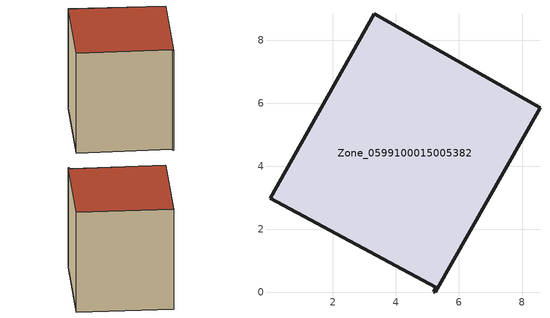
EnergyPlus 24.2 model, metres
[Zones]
Zone_0599100015005382
 floor ground (C_G): 3.32,8.84 8.57,5.86 5.25,0 5.2,0.03 5.26,0.17 0.01,2.99 z0.86
 wall outside (C_F): 5.25,0 8.57,5.86 3.32,8.84 0.01,2.99 5.26,0.17 5.2,0.03 5.25,0 z0.86:7.63
 roof outside (C_R): 8.57,5.86 3.32,8.84 0.01,2.99 5.26,0.17 5.2,0.03 5.25,0 z7.63
[BUILDING]
Pand.0599100015005382: North Axis=0; Terrain=City; Loads Convergence Tolerance Value=0.04; Temperature Convergence Tolerance Value=0.4; Solar Distribution=FullExterior; Maximum Number of Warmup Days=25; Minimum Number of Warmup Days=1
[Site:Location]
Rotterdam.The.Hague.AP_ZH_NLD Design_Conditions: Latitude=51.96; Longitude=4.45; Time Zone=1; Elevation=-4.5
[SITE:GROUNDTEMPERATURE:BUILDINGSURFACE]
18, 18, 18, 18, 18, 18, 18, 18, 18, 18, 18, 18
[MATERIAL] Thermal Absorptance=0.9; Solar Absorptance=0.7; Visible Absorptance=0.7
Name | Roughness | Thickness | Conductivity | Density | Specific Heat
G.TC.1946-1964 | MediumSmooth | 0.15 | 1 | 540 | 1210
F.TC.1946-1964 | Rough | 0.3 | 0.857143 | 1920 | 840
R.TC.1946-1964 | MediumRough | 0.2 | 0.235294 | 1500 | 1000
[CONSTRUCTION]
C_G: G.TC.1946-1964
C_F: F.TC.1946-1964
C_R: R.TC.1946-1964
[ZONE]
Zone_0599100015005382: Type=1; Multiplier=1; Ceiling Height=Autocalculate; Volume=Autocalculate; Floor Area=autocalculate; Part of Total Floor Area=Yes
[ZONEINFILTRATION:DESIGNFLOWRATE]
Infil_Zone_0599100015005382: Zone or ZoneList or Space or SpaceList=Zone_0599100015005382; Schedule=AlwaysOn; Design Flow Rate Calculation Method=Flow/Area; Flow Rate per Floor Area=0.003; Constant Term Coefficient=1; Temperature Term Coefficient=0; Velocity Term Coefficient=0; Velocity Squared Term Coefficient=0
[HVACTEMPLATE:ZONE:IDEALLOADSAIRSYSTEM]
Zone_0599100015005382: Maximum Heating Supply Air Temperature=50; Minimum Cooling Supply Air Temperature=13; Maximum Heating Supply Air Humidity Ratio=0.0156; Minimum Cooling Supply Air Humidity Ratio=0.0077; Heating Limit=NoLimit; Cooling Limit=NoLimit; Dehumidification Control Type=ConstantSensibleHeatRatio; Cooling Sensible Heat Ratio=0.7; Dehumidification Setpoint=60; Humidification Control Type=None; Humidification Setpoint=30; Outdoor Air Method=None; Outdoor Air Flow Rate per Person=0.00944; Outdoor Air Flow Rate per Zone Floor Area=0; Outdoor Air Flow Rate per Zone=0; Demand Controlled Ventilation Type=None; Outdoor Air Economizer Type=NoEconomizer; Heat Recovery Type=None; Sensible Heat Recovery Effectiveness=0.7; Latent Heat Recovery Effectiveness=0.65
[ZONECONTROL:THERMOSTAT]
ThermostatControl_Zone_0599100015005382: Zone or ZoneList=Zone_0599100015005382; Control Type Schedule=DualSetpointControlType; Control 1=Thermostat_Zone_0599100015005382; Temperature Difference Between Cutout And Setpoint=0
[THERMOSTATSETPOINT:DUALSETPOINT]
Thermostat_Zone_0599100015005382: Heating Setpoint Temperature Schedule=HeatingSetpoint_Zone_0599100015005382; Cooling Setpoint Temperature Schedule=CoolingSetpoint_Zone_0599100015005382
[SCHEDULE:COMPACT]
HeatingSetpoint_Zone_0599100015005382: Through: 12/31, For: AllDays, Until: 24:00, 21
CoolingSetpoint_Zone_0599100015005382: Through: 12/31, For: AllDays, Until: 24:00, 24
DualSetpointControlType: Through: 12/31, For: AllDays, Until: 24:00, 4
AlwaysOn: Through: 12/31, For: AllDays, Until: 24:00, 1
